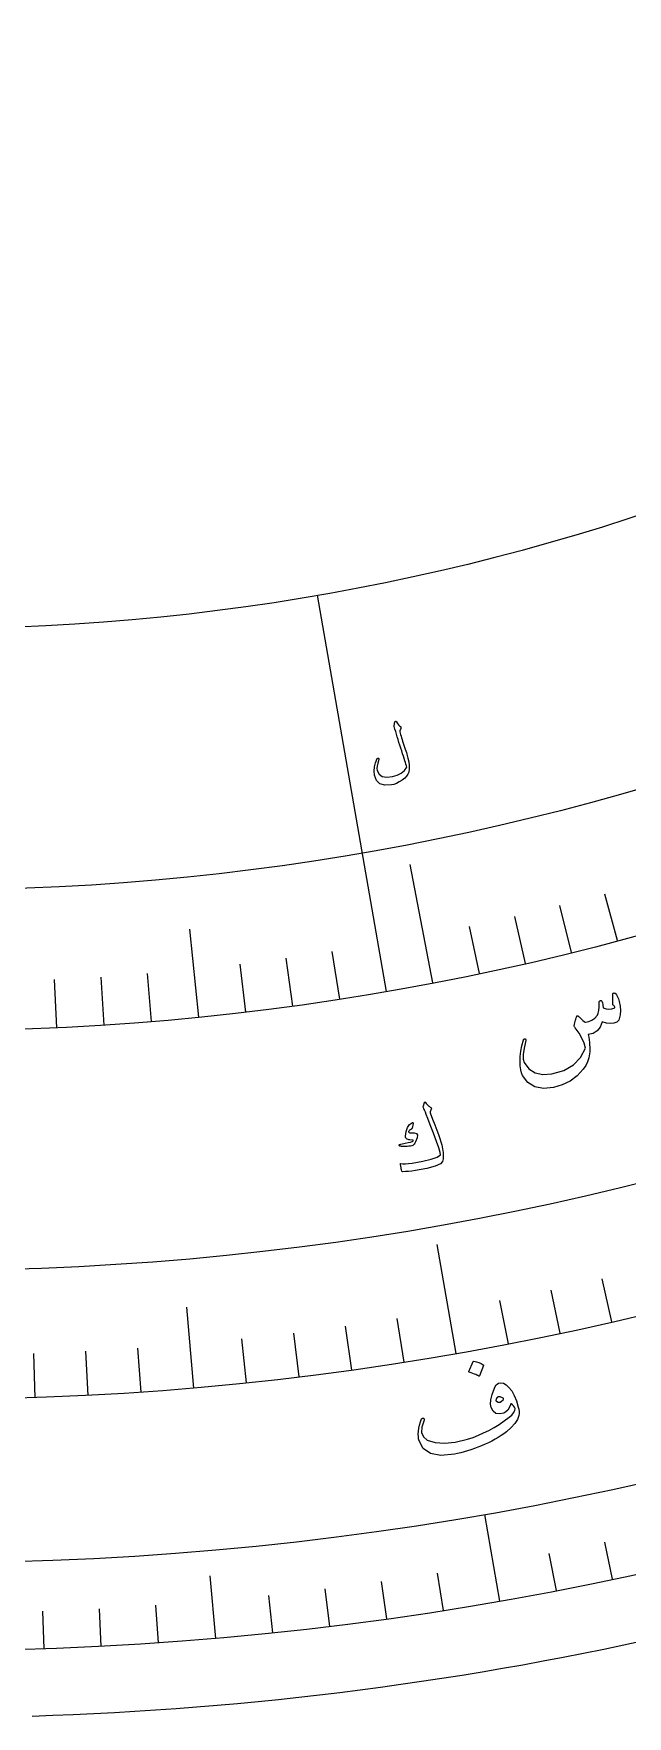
# Model space of a CAD drawing. Header units: millimetres. Extents: x -45 to 45, y -45 to 58.
# Drawn here: x 1.4 to 9.37, y -44.98 to -22.38 of the extents above; entities that cross this region are included whole.
import ezdxf

# ---------------------------------------------------------------- set-up
doc = ezdxf.new("R2010")
doc.units = ezdxf.units.MM
for name, color, linetype in [('CUT_OUTER', 1, 'Continuous'), ('ENGRAVE', 7, 'Continuous'), ('ENGRAVE_FINE', 8, 'Continuous'), ('TEXT', 5, 'Continuous')]:
    doc.layers.add(name, color=color, linetype=linetype)

msp = doc.modelspace()

# ---------------------------------------------------------------- linework, layer by layer
at = {"layer": 'CUT_OUTER'}
msp.add_lwpolyline([(9.59, -43.9663), (9.32, -44.0243), (9.0497, -44.0806), (8.7791, -44.1353), (8.5081, -44.1884), (8.2368, -44.2397), (7.9652, -44.2895), (7.6933, -44.3375), (7.4211, -44.3839), (7.1486, -44.4286), (6.8759, -44.4716), (6.6029, -44.5129), (6.3296, -44.5526), (6.0561, -44.5906), (5.7824, -44.6269), (5.5085, -44.6616), (5.2343, -44.6945), (4.96, -44.7258), (4.6855, -44.7554), (4.4108, -44.7833), (4.1359, -44.8095), (3.8609, -44.8341), (3.5857, -44.8569), (3.3104, -44.8781), (3.035, -44.8975), (2.7594, -44.9153), (2.4838, -44.9314), (2.208, -44.9458), (1.9322, -44.9585), (1.6563, -44.9695), (1.3804, -44.9788)], dxfattribs=at)
at = {"layer": 'ENGRAVE'}
for points in [[(6.1337, -35.2453), (5.2078, -29.9252)], [(6.7586, -35.1308), (6.4526, -33.5399)], [(3.6154, -35.5918), (3.4953, -34.4099)], [(7.0718, -40.1063), (6.814, -38.6439)], [(3.5494, -40.57), (3.4545, -39.4852)], [(7.6579, -43.43), (7.4528, -42.2667)], [(3.8436, -43.9322), (3.77, -43.0916)]]:
    msp.add_lwpolyline(points, dxfattribs=at)
for radius in [44.1, 44.1, 42.9188, 40.725, 40.725, 38.9925, 35.775, 35.775, 33.885, 30.375, 30.375]:
    msp.add_circle((0, 0), radius, dxfattribs=at)
at = {"layer": 'ENGRAVE_FINE'}
for points in [[(8.6193, -34.7212), (8.4631, -34.0922)], [(9.234, -34.5627), (9.0668, -33.9367)], [(8.0016, -34.8687), (7.8567, -34.2371)], [(7.3814, -35.0052), (7.2477, -34.3712)], [(5.5067, -35.3487), (5.4069, -34.7084)], [(2.9822, -35.6505), (2.9282, -35.0047)], [(4.2473, -35.522), (4.1704, -34.8786)], [(4.8778, -35.4409), (4.7895, -34.799)], [(1.713, -35.734), (1.682, -35.0867)], [(2.348, -35.6979), (2.3055, -35.0513)], [(8.4672, -39.8351), (8.3437, -39.254)], [(9.1611, -39.6812), (9.0275, -39.1024)], [(7.7707, -39.9768), (7.6574, -39.3937)], [(5.6678, -40.3287), (5.5852, -39.7404)], [(6.3708, -40.2236), (6.2779, -39.6369)], [(4.2569, -40.5019), (4.1948, -39.9112)], [(4.9631, -40.4214), (4.8907, -39.8319)], [(1.4213, -40.7002), (1.4006, -40.1066)], [(2.1314, -40.6692), (2.1003, -40.076)], [(2.8408, -40.6258), (2.7994, -40.0332)], [(9.1689, -43.1363), (9.0637, -42.6411)], [(8.4147, -43.2898), (8.3181, -42.7928)], [(6.8988, -43.5571), (6.8196, -43.057)], [(4.6097, -43.8584), (4.5568, -43.3549)], [(5.3744, -43.7713), (5.3127, -43.2688)], [(6.1375, -43.6708), (6.0671, -43.1695)], [(1.5391, -44.0731), (1.5214, -43.5672)], [(2.308, -44.0396), (2.2815, -43.534)], [(3.0763, -43.9926), (3.0409, -43.4876)]]:
    msp.add_lwpolyline(points, dxfattribs=at)
at = {"layer": 'TEXT'}
for points in [[(6.2487, -31.6266), (6.2498, -31.6232), (6.2516, -31.6206), (6.254, -31.6188), (6.2571, -31.6177), (6.2604, -31.6176), (6.2635, -31.6188), (6.2662, -31.6211), (6.2687, -31.6247), (6.2824, -31.6458), (6.296, -31.6636), (6.3097, -31.6782), (6.3234, -31.6895), (6.3276, -31.6937), (6.3296, -31.6991), (6.3295, -31.7057), (6.3272, -31.7136), (6.3255, -31.7175), (6.3238, -31.7212), (6.3223, -31.7249), (6.3209, -31.7283), (6.3196, -31.7316), (6.3183, -31.7345), (6.3171, -31.7372), (6.316, -31.7396), (6.3142, -31.744), (6.3133, -31.749), (6.3132, -31.7546), (6.3141, -31.7607), (6.3187, -31.7777), (6.3239, -31.7962), (6.3299, -31.8162), (6.3365, -31.8376), (6.3438, -31.8605), (6.3516, -31.885), (6.36, -31.9109), (6.3689, -31.9384), (6.3783, -31.9657), (6.3868, -31.9914), (6.3947, -32.0155), (6.4017, -32.0381), (6.4081, -32.059), (6.4138, -32.0785), (6.4189, -32.0965), (6.4234, -32.113), (6.4346, -32.1622), (6.4399, -32.2099), (6.4394, -32.2561), (6.4329, -32.3007), (6.4233, -32.3281), (6.4054, -32.3551), (6.3792, -32.3818), (6.3448, -32.4082), (6.3064, -32.432), (6.2696, -32.4505), (6.2344, -32.464), (6.2008, -32.4723), (6.1136, -32.4768), (6.0468, -32.4564), (6.0004, -32.4111), (5.9745, -32.3411), (5.969, -32.2864), (5.9733, -32.231), (5.9875, -32.175), (6.0116, -32.1182), (6.0136, -32.1148), (6.0159, -32.1125), (6.0186, -32.1113), (6.0216, -32.1112), (6.0249, -32.1118), (6.0276, -32.1129), (6.0296, -32.1145), (6.0309, -32.1167), (6.0321, -32.12), (6.0326, -32.1233), (6.0324, -32.1266), (6.0313, -32.13), (6.0168, -32.1789), (6.0082, -32.2199), (6.0053, -32.2529), (6.0084, -32.278), (6.035, -32.3282), (6.0781, -32.3588), (6.1377, -32.3694), (6.2137, -32.3602), (6.2798, -32.3398), (6.3339, -32.3117), (6.3759, -32.276), (6.4058, -32.2325), (6.4016, -32.2153), (6.3962, -32.1952), (6.3897, -32.1723), (6.382, -32.1466), (6.3731, -32.1181), (6.363, -32.0866), (6.3515, -32.0522), (6.3388, -32.0148), (6.3262, -31.9762), (6.3139, -31.9382), (6.302, -31.9007), (6.2905, -31.8638), (6.2794, -31.8275), (6.2688, -31.7917), (6.2587, -31.7565), (6.2492, -31.7218), (6.2386, -31.6887), (6.238, -31.6848), (6.2378, -31.6811), (6.2381, -31.6775), (6.2387, -31.6741)], [(9.1705, -35.2871), (9.1715, -35.279), (9.1739, -35.2728), (9.1776, -35.2685), (9.1827, -35.2661), (9.1899, -35.2651), (9.1964, -35.2661), (9.2024, -35.269), (9.2078, -35.2738), (9.2226, -35.2922), (9.2362, -35.3164), (9.2483, -35.3462), (9.259, -35.3818), (9.2708, -35.4415), (9.2744, -35.5001), (9.2699, -35.5577), (9.2573, -35.6143), (9.2517, -35.6286), (9.2445, -35.6404), (9.2357, -35.6497), (9.2254, -35.6565), (9.1851, -35.6697), (9.1392, -35.6738), (9.0876, -35.6688), (9.0304, -35.6547), (9.0026, -35.7236), (8.962, -35.7748), (8.9087, -35.8085), (8.8427, -35.8245), (8.8492, -35.8605), (8.8545, -35.8952), (8.8585, -35.9289), (8.8612, -35.9614), (8.8627, -35.993), (8.8629, -36.0239), (8.862, -36.0541), (8.8598, -36.0836), (8.8514, -36.1379), (8.8347, -36.1903), (8.8097, -36.2406), (8.7766, -36.2888), (8.6929, -36.3778), (8.5984, -36.4486), (8.4933, -36.5011), (8.3778, -36.5354), (8.2417, -36.5478), (8.127, -36.5252), (8.0338, -36.4676), (7.9623, -36.3753), (7.9476, -36.3396), (7.9369, -36.296), (7.9303, -36.2444), (7.9278, -36.1848), (7.93, -36.1185), (7.9382, -36.0481), (7.9523, -35.9738), (7.9723, -35.8955), (7.9741, -35.8905), (7.9769, -35.8865), (7.9806, -35.8837), (7.9852, -35.882), (7.99, -35.8814), (7.9944, -35.8818), (7.9984, -35.8831), (8.0019, -35.8854), (8.0047, -35.8893), (8.0064, -35.8937), (8.0068, -35.8986), (8.006, -35.9039), (7.9817, -36.0077), (7.9695, -36.0912), (7.9697, -36.1545), (7.9823, -36.1976), (8.0466, -36.2846), (8.13, -36.3395), (8.2325, -36.3624), (8.3539, -36.353), (8.5156, -36.3046), (8.6446, -36.2308), (8.7407, -36.132), (8.8037, -36.0084), (8.7869, -35.9412), (8.7585, -35.8728), (8.7185, -35.8032), (8.6669, -35.7324), (8.6609, -35.7254), (8.6569, -35.7188), (8.6551, -35.7126), (8.6553, -35.7068), (8.6598, -35.6858), (8.6641, -35.6662), (8.6683, -35.6478), (8.6723, -35.6306), (8.6763, -35.615), (8.6802, -35.6009), (8.684, -35.5886), (8.6878, -35.578), (8.6903, -35.5732), (8.6936, -35.5708), (8.6977, -35.5706), (8.7025, -35.5726), (8.7051, -35.5744), (8.7089, -35.5772), (8.7139, -35.5812), (8.72, -35.5861), (8.727, -35.5922), (8.7347, -35.5994), (8.7432, -35.6077), (8.7524, -35.6173), (8.7709, -35.6354), (8.7858, -35.6482), (8.7972, -35.6556), (8.805, -35.6577), (8.8495, -35.6506), (8.8912, -35.6323), (8.93, -35.6029), (8.9661, -35.5623), (8.9769, -35.5387), (8.9843, -35.5025), (8.9882, -35.4538), (8.9888, -35.3926), (8.9888, -35.3868), (8.9904, -35.3815), (8.9934, -35.3768), (8.9978, -35.3725), (9.0022, -35.3694), (9.0067, -35.3676), (9.0113, -35.3671), (9.0161, -35.3679), (9.0251, -35.3767), (9.0325, -35.3958), (9.0383, -35.425), (9.0425, -35.4645), (9.0814, -35.4766), (9.1209, -35.481), (9.1608, -35.4776), (9.2011, -35.4665), (9.1974, -35.4544), (9.1933, -35.4449), (9.1887, -35.438), (9.1837, -35.4336), (9.1782, -35.4296), (9.1744, -35.4253), (9.1723, -35.4205), (9.1718, -35.4152)], [(6.6601, -36.7375), (6.6683, -36.7482), (6.6767, -36.7582), (6.6853, -36.7675), (6.694, -36.7762), (6.7029, -36.7842), (6.7121, -36.7915), (6.7216, -36.7981), (6.7315, -36.804), (6.7355, -36.8076), (6.7375, -36.8123), (6.7374, -36.8181), (6.7353, -36.8249), (6.7218, -36.8615), (6.7206, -36.8654), (6.7198, -36.8687), (6.7194, -36.8713), (6.7195, -36.8733), (6.7536, -36.9592), (6.7839, -37.0369), (6.8104, -37.1064), (6.833, -37.1678), (6.8517, -37.2209), (6.8663, -37.2658), (6.8769, -37.3024), (6.8834, -37.3307), (6.8933, -37.3846), (6.8955, -37.4018), (6.8969, -37.4193), (6.8975, -37.437), (6.8972, -37.4549), (6.8961, -37.473), (6.894, -37.4914), (6.8909, -37.5101), (6.8869, -37.529), (6.8584, -37.5611), (6.7882, -37.5921), (6.6764, -37.6217), (6.5228, -37.6495), (6.4745, -37.6562), (6.4296, -37.661), (6.3881, -37.6641), (6.35, -37.6655), (6.3463, -37.6646), (6.3435, -37.6629), (6.3416, -37.6603), (6.3405, -37.6569), (6.3367, -37.6401), (6.3333, -37.6249), (6.3304, -37.6112), (6.3279, -37.5989), (6.3259, -37.588), (6.3243, -37.5783), (6.3231, -37.5697), (6.3224, -37.5624), (6.3222, -37.5583), (6.3232, -37.5558), (6.3256, -37.5549), (6.3292, -37.5556), (6.3563, -37.559), (6.3906, -37.5591), (6.4319, -37.5558), (6.4804, -37.5491), (6.6242, -37.5239), (6.7355, -37.4971), (6.8141, -37.4689), (6.8602, -37.4395), (6.854, -37.4061), (6.8361, -37.3465), (6.8064, -37.2608), (6.7652, -37.149), (6.7231, -37.0371), (6.691, -36.9526), (6.6688, -36.8953), (6.6564, -36.8654), (6.6528, -36.8572), (6.6494, -36.8496), (6.6462, -36.8425), (6.6433, -36.836), (6.6406, -36.83), (6.6382, -36.8247), (6.636, -36.82), (6.6341, -36.816), (6.6306, -36.8072), (6.6287, -36.7985), (6.6286, -36.79), (6.6301, -36.7815), (6.6431, -36.736), (6.6443, -36.7329), (6.6458, -36.7307), (6.6476, -36.7295), (6.6497, -36.7292), (6.6525, -36.7301), (6.6552, -36.7319), (6.6577, -36.7343), (6.6601, -36.7375)], [(6.4829, -37.0052), (6.485, -37.0052), (6.4869, -37.0057), (6.4887, -37.0068), (6.4902, -37.0085), (6.491, -37.0101), (6.4914, -37.012), (6.4916, -37.014), (6.4916, -37.0162), (6.4789, -37.0786), (6.4772, -37.085), (6.475, -37.09), (6.4725, -37.0937), (6.4696, -37.0961), (6.4566, -37.1024), (6.4458, -37.1096), (6.4373, -37.1176), (6.4311, -37.1266), (6.4303, -37.1308), (6.4331, -37.1348), (6.4394, -37.1383), (6.4494, -37.1416), (6.4559, -37.1426), (6.4626, -37.1435), (6.4694, -37.1443), (6.4764, -37.1448), (6.4837, -37.1452), (6.4913, -37.1453), (6.4992, -37.1453), (6.5074, -37.1451), (6.5372, -37.1518), (6.5503, -37.1741), (6.5467, -37.212), (6.5263, -37.2654), (6.5169, -37.2819), (6.5072, -37.2952), (6.4972, -37.3052), (6.4869, -37.312), (6.4752, -37.3167), (6.4585, -37.3206), (6.4368, -37.3239), (6.4103, -37.3264), (6.3967, -37.3274), (6.3837, -37.3278), (6.3713, -37.3278), (6.3596, -37.3271), (6.3485, -37.3262), (6.338, -37.3251), (6.3283, -37.3239), (6.3193, -37.3226), (6.3135, -37.3206), (6.3091, -37.3178), (6.3062, -37.3144), (6.3048, -37.3104), (6.3047, -37.3059), (6.3063, -37.3025), (6.3094, -37.3), (6.3141, -37.2986), (6.3292, -37.295), (6.3464, -37.2911), (6.3656, -37.2871), (6.387, -37.2828), (6.4268, -37.2747), (6.4576, -37.2669), (6.4795, -37.2594), (6.4923, -37.2521), (6.4939, -37.2505), (6.4945, -37.2486), (6.4943, -37.2464), (6.4932, -37.244), (6.4919, -37.2426), (6.4899, -37.2415), (6.4871, -37.2406), (6.4834, -37.24), (6.4503, -37.2378), (6.4364, -37.2363), (6.4242, -37.2333), (6.4137, -37.2288), (6.4049, -37.223), (6.3971, -37.2157), (6.3919, -37.2077), (6.3892, -37.1989), (6.389, -37.1894), (6.3983, -37.1238), (6.417, -37.0712), (6.4452, -37.0317), (6.4829, -37.0052)], [(7.2973, -40.2159), (7.2989, -40.2135), (7.3014, -40.2118), (7.3048, -40.2108), (7.3092, -40.2104), (7.342, -40.2175), (7.3735, -40.2276), (7.4037, -40.2408), (7.4328, -40.2572), (7.4358, -40.2599), (7.4375, -40.2629), (7.4378, -40.2662), (7.4367, -40.2697), (7.3852, -40.4048), (7.383, -40.4082), (7.3796, -40.4095), (7.375, -40.4088), (7.3692, -40.4061), (7.3642, -40.4037), (7.3563, -40.4001), (7.3456, -40.3955), (7.3321, -40.3897), (7.3155, -40.3828), (7.2956, -40.3748), (7.2726, -40.3657), (7.2463, -40.3556), (7.2428, -40.3538), (7.2408, -40.3516), (7.2403, -40.3492), (7.2415, -40.3466)], [(7.6388, -40.5065), (7.6699, -40.4983), (7.7035, -40.5046), (7.7396, -40.5255), (7.7785, -40.561), (7.8164, -40.6096), (7.8498, -40.6698), (7.8788, -40.7416), (7.9033, -40.8251), (7.9102, -40.8557), (7.9136, -40.8848), (7.9137, -40.9122), (7.9103, -40.938), (7.8911, -40.9919), (7.8574, -41.0463), (7.8092, -41.1011), (7.7464, -41.1563), (7.7101, -41.1832), (7.6723, -41.2092), (7.6329, -41.2344), (7.5919, -41.2586), (7.5493, -41.282), (7.505, -41.3045), (7.4589, -41.3261), (7.411, -41.3468), (7.3627, -41.3663), (7.3152, -41.3843), (7.2686, -41.4007), (7.2229, -41.4156), (7.1778, -41.4288), (7.1335, -41.4404), (7.0897, -41.4502), (7.0466, -41.4583), (6.8637, -41.4741), (6.7235, -41.4489), (6.6262, -41.3834), (6.5717, -41.2778), (6.5664, -41.2521), (6.5632, -41.2224), (6.5621, -41.1886), (6.5629, -41.1508), (6.5674, -41.1087), (6.5763, -41.0672), (6.5895, -41.0261), (6.607, -40.9856), (6.6098, -40.9809), (6.6134, -40.9772), (6.6178, -40.9746), (6.623, -40.9732), (6.6282, -40.9731), (6.6326, -40.9745), (6.6363, -40.9775), (6.6392, -40.9821), (6.6411, -40.9873), (6.6417, -40.9924), (6.641, -40.9972), (6.6391, -41.0019), (6.6097, -41.0941), (6.607, -41.1693), (6.6311, -41.2273), (6.6823, -41.2683), (6.7862, -41.3026), (6.9113, -41.3121), (7.0573, -41.2967), (7.224, -41.2561), (7.2961, -41.2325), (7.3676, -41.2051), (7.4385, -41.174), (7.5087, -41.1392), (7.5781, -41.1006), (7.6467, -41.0583), (7.7143, -41.0124), (7.7811, -40.9628), (7.8159, -40.9328), (7.8407, -40.903), (7.8556, -40.8731), (7.8606, -40.8433), (7.8514, -40.8252), (7.8393, -40.8093), (7.8243, -40.7956), (7.8064, -40.7841), (7.8045, -40.7838), (7.8025, -40.7853), (7.8005, -40.7887), (7.7984, -40.7939), (7.7826, -40.8352), (7.7622, -40.8679), (7.7373, -40.8918), (7.7078, -40.9071), (7.6508, -40.9187), (7.6036, -40.9101), (7.5664, -40.8814), (7.5391, -40.8327), (7.5309, -40.7868), (7.5357, -40.728), (7.5535, -40.6562), (7.584, -40.5714), (7.5946, -40.5499), (7.6073, -40.5319), (7.622, -40.5174), (7.6388, -40.5065)], [(7.6988, -40.7285), (7.7033, -40.7202), (7.7036, -40.7127), (7.6998, -40.706), (7.6918, -40.7), (7.6615, -40.6877), (7.637, -40.688), (7.618, -40.7009), (7.6048, -40.7263), (7.6037, -40.7335), (7.6044, -40.7396), (7.6066, -40.7446), (7.6105, -40.7484), (7.6354, -40.7584), (7.6584, -40.7584), (7.6795, -40.7484), (7.6988, -40.7285)]]:
    msp.add_lwpolyline(points, close=True, dxfattribs=at)

doc.saveas('drawing.dxf')
